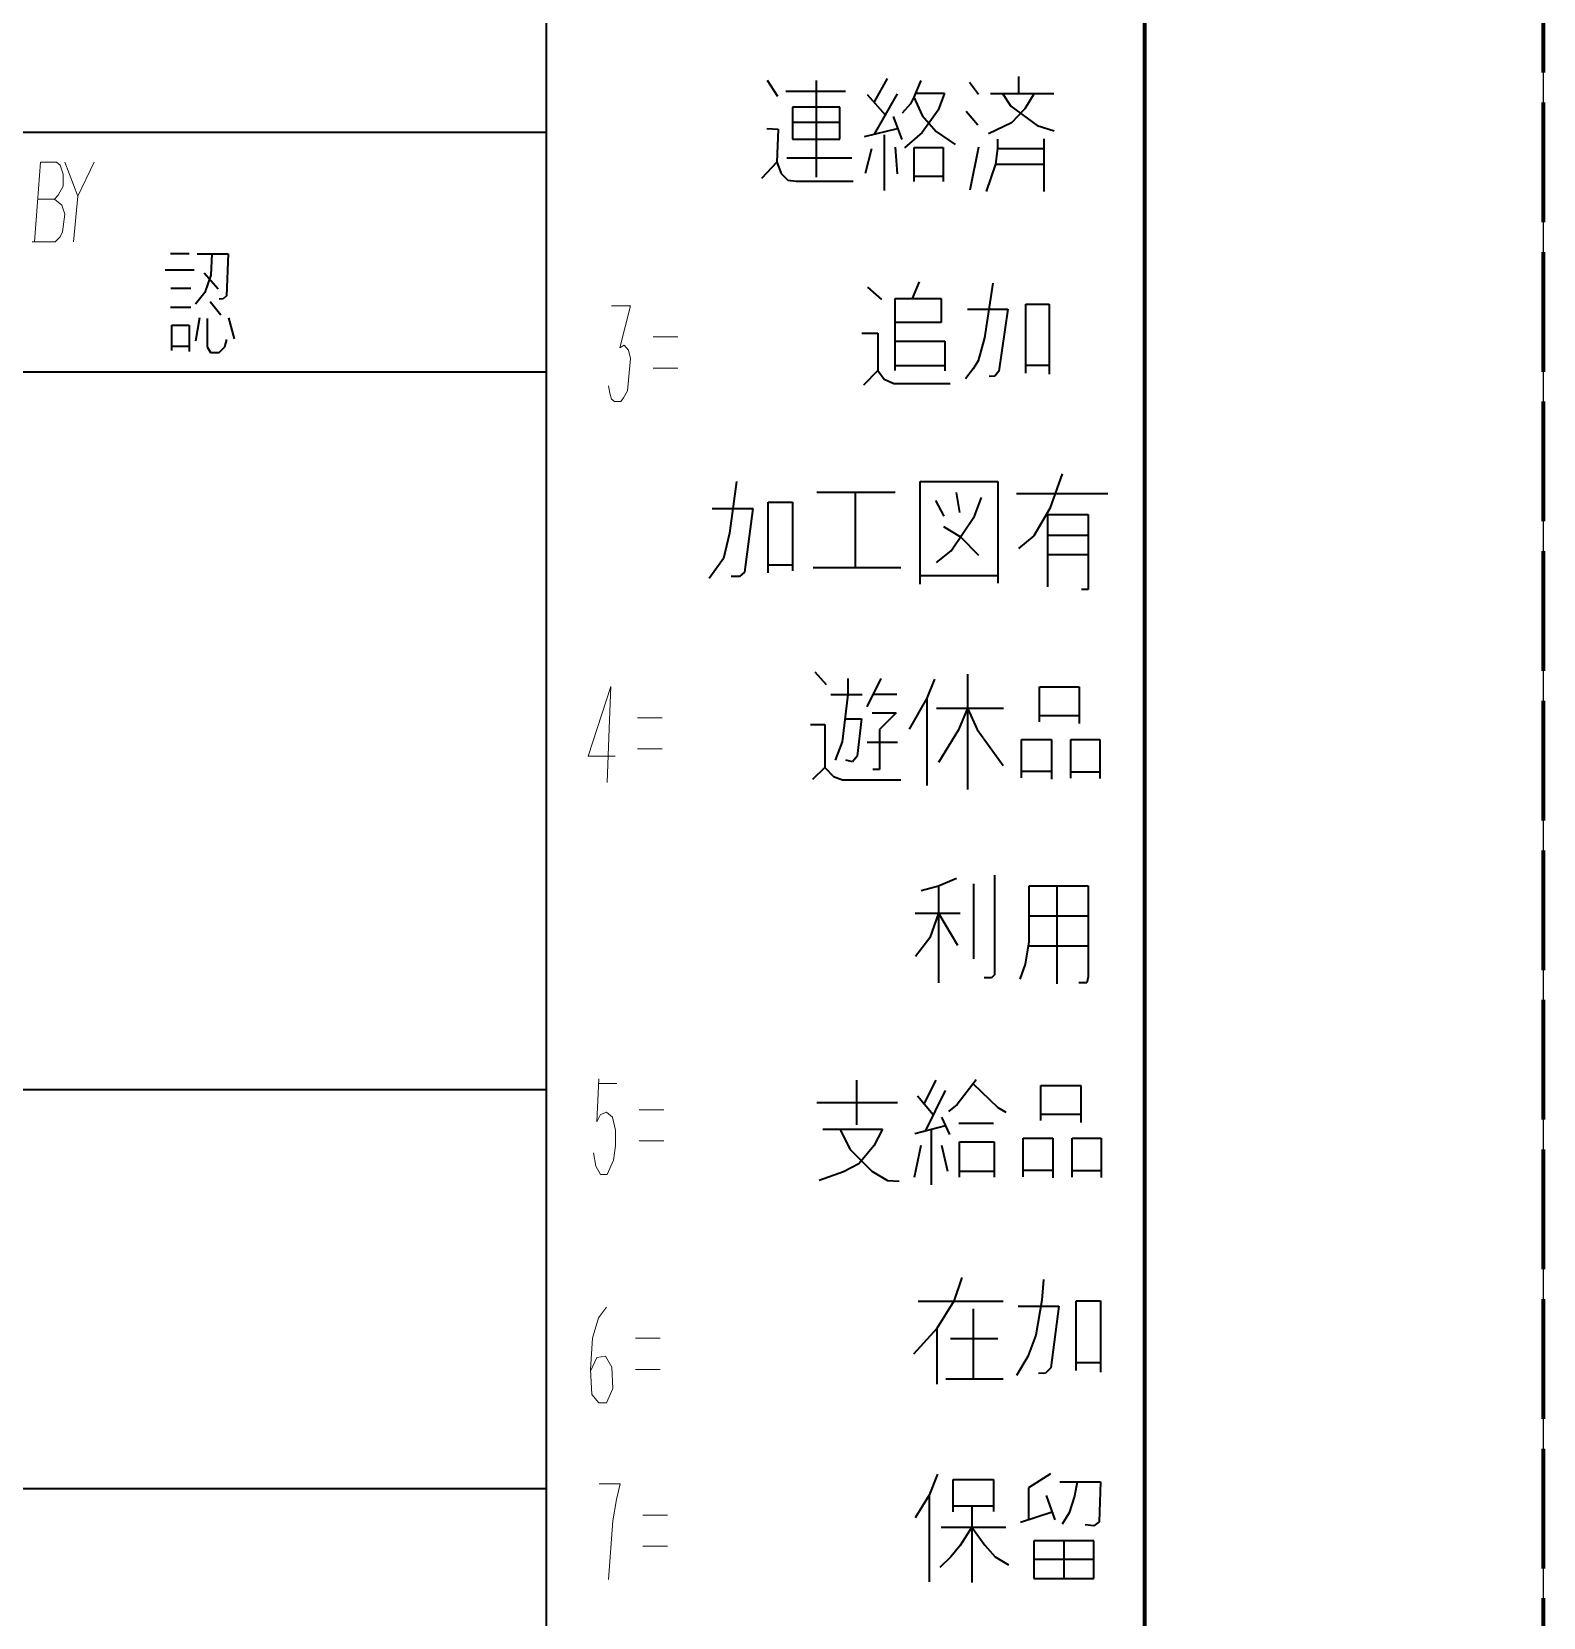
# Model space of a CAD drawing. Header units: millimetres. Extents: x 1333 to 104182, y -63985 to -5704.
# Drawn here: x 47513.88 to 47551.78, y -63889.8 to -63850.05 of the extents above; entities that cross this region are included whole.
import ezdxf

# ---------------------------------------------------------------- set-up
doc = ezdxf.new("R2010")
doc.units = ezdxf.units.MM
doc.header["$LTSCALE"] = 0.5
doc.linetypes.add('DASHED', pattern=[15, 12, -3])
for name, color, linetype in [('08', 1, 'Continuous'), ('11', 3, 'Continuous'), ('4虚线层', 2, 'DASHED')]:
    doc.layers.add(name, color=color, linetype=linetype)

# ---------------------------------------------------------------- blocks, each defined once
blk = doc.blocks.new('7725')
at = {"color": 7, "lineweight": 70}
blk.add_line((54356.08, -13869.043), (54356.08, -15017.043), dxfattribs=at)
at = {"color": 7, "lineweight": 35}
for p, q in [((54326.08, -14709.043), (54326.08, -15017.043)), ((54356.08, -14709.043), (54356.08, -15017.043)), ((54326.08, -14773.043), (54076.08, -14773.043)), ((54076.08, -14785.043), (54326.08, -14785.043)), ((54326.08, -14821.043), (54076.08, -14821.043)), ((54076.08, -14841.043), (54326.08, -14841.043))]:
    blk.add_line(p, q, dxfattribs=at)
at = {"color": 7, "lineweight": 35, "ltscale": 0.012115}
blk.add_line((54337.155, -14770.417), (54337.683, -14771.229), dxfattribs=at)
at = {"color": 7, "lineweight": 35, "ltscale": 0.060452}
blk.add_line((54339.613, -14770.442), (54339.613, -14775.279), dxfattribs=at)
at = {"color": 7, "lineweight": 35, "ltscale": 0.016808}
blk.add_line((54343.177, -14770.339), (54342.521, -14771.513), dxfattribs=at)
at = {"color": 7, "lineweight": 35, "ltscale": 0.011191}
blk.add_line((54344.863, -14770.442), (54344.516, -14771.268), dxfattribs=at)
at = {"color": 7, "lineweight": 35, "ltscale": 0.010736}
blk.add_line((54349.782, -14771.095), (54349.782, -14770.236), dxfattribs=at)
at = {"color": 7, "lineweight": 35, "ltscale": 0.037488}
blk.add_line((54338.094, -14770.971), (54341.093, -14770.971), dxfattribs=at)
at = {"color": 7, "lineweight": 35, "ltscale": 0.01723}
blk.add_line((54342.174, -14771.139), (54343.088, -14772.171), dxfattribs=at)
at = {"color": 7, "lineweight": 35, "ltscale": 0.029078}
blk.add_line((54343.679, -14771.113), (54342.534, -14773.138), dxfattribs=at)
at = {"color": 7, "lineweight": 35, "ltscale": 0.018176}
for p, q in [((54344.593, -14771.083), (54346.048, -14771.083)), ((54344.529, -14773.796), (54345.983, -14773.796)), ((54344.529, -14775.24), (54345.983, -14775.24))]:
    blk.add_line(p, q, dxfattribs=at)
at = {"color": 7, "lineweight": 35, "ltscale": 0.011223}
for p, q in [((54346.048, -14771.083), (54345.738, -14771.926)), ((54350.551, -14771.095), (54350.09, -14771.865))]:
    blk.add_line(p, q, dxfattribs=at)
at = {"color": 7, "lineweight": 35, "ltscale": 0.009411}
blk.add_line((54347.299, -14770.522), (54347.76, -14771.117), dxfattribs=at)
at = {"color": 7, "lineweight": 35, "ltscale": 0.039819}
blk.add_line((54348.353, -14771.095), (54351.539, -14771.095), dxfattribs=at)
at = {"color": 7, "lineweight": 35, "ltscale": 0.009538}
blk.add_line((54348.968, -14771.095), (54349.386, -14771.733), dxfattribs=at)
at = {"color": 7, "lineweight": 35, "ltscale": 0.020151}
for p, q in [((54338.429, -14771.771), (54338.429, -14773.383)), ((54340.797, -14773.383), (54340.797, -14771.771))]:
    blk.add_line(p, q, dxfattribs=at)
at = {"color": 7, "lineweight": 35, "ltscale": 0.02959}
for p, q in [((54340.797, -14771.771), (54338.429, -14771.771)), ((54340.797, -14772.544), (54338.429, -14772.544)), ((54338.429, -14773.383), (54340.797, -14773.383))]:
    blk.add_line(p, q, dxfattribs=at)
at = {"color": 7, "lineweight": 35, "ltscale": 0.007867}
blk.add_line((54344.348, -14771.616), (54343.924, -14772.08), dxfattribs=at)
at = {"color": 7, "lineweight": 35, "ltscale": 0.004832}
blk.add_line((54344.516, -14771.268), (54344.348, -14771.616), dxfattribs=at)
at = {"color": 7, "lineweight": 35, "ltscale": 0.012763}
blk.add_line((54344.516, -14771.268), (54344.941, -14772.196), dxfattribs=at)
at = {"color": 7, "lineweight": 35, "ltscale": 0.017303}
blk.add_line((54345.738, -14771.926), (54344.927, -14773.048), dxfattribs=at)
at = {"color": 7, "lineweight": 35, "ltscale": 0.011127}
blk.add_line((54347.145, -14771.975), (54347.717, -14772.658), dxfattribs=at)
at = {"color": 7, "lineweight": 35, "ltscale": 0.020452}
blk.add_line((54349.386, -14771.733), (54350.705, -14772.702), dxfattribs=at)
at = {"color": 7, "lineweight": 35, "ltscale": 0.012257}
blk.add_line((54350.09, -14771.865), (54349.408, -14772.57), dxfattribs=at)
at = {"color": 7, "lineweight": 35, "ltscale": 0.015353}
blk.add_line((54343.473, -14772.248), (54343.911, -14773.396), dxfattribs=at)
at = {"color": 7, "lineweight": 35, "ltscale": 0.013237}
blk.add_line((54344.941, -14772.196), (54345.635, -14772.996), dxfattribs=at)
at = {"color": 7, "lineweight": 35, "ltscale": 0.015852}
blk.add_line((54349.408, -14772.57), (54348.265, -14773.12), dxfattribs=at)
at = {"color": 7, "lineweight": 35, "ltscale": 0.011203}
blk.add_line((54350.705, -14772.702), (54351.561, -14772.966), dxfattribs=at)
at = {"color": 7, "lineweight": 35, "ltscale": 0.007087}
blk.add_line((54337.142, -14772.854), (54337.709, -14772.88), dxfattribs=at)
at = {"color": 7, "lineweight": 35, "ltscale": 0.02081}
blk.add_line((54337.709, -14772.88), (54337.644, -14774.543), dxfattribs=at)
at = {"color": 7, "lineweight": 35, "ltscale": 0.021142}
blk.add_line((54342.046, -14773.241), (54343.692, -14772.854), dxfattribs=at)
at = {"color": 7, "lineweight": 35, "ltscale": 0.034821}
blk.add_line((54343.036, -14773.164), (54343.036, -14775.949), dxfattribs=at)
at = {"color": 7, "lineweight": 35, "ltscale": 0.014493}
blk.add_line((54344.927, -14773.048), (54344.052, -14773.808), dxfattribs=at)
at = {"color": 7, "lineweight": 35, "ltscale": 0.014467}
blk.add_line((54345.635, -14772.996), (54346.588, -14773.654), dxfattribs=at)
at = {"color": 7, "lineweight": 35, "ltscale": 0.005811}
blk.add_line((54348.719, -14773.382), (54348.719, -14773.847), dxfattribs=at)
at = {"color": 7, "lineweight": 35, "ltscale": 0.033029}
blk.add_line((54351.034, -14773.363), (54351.034, -14776.005), dxfattribs=at)
at = {"color": 7, "lineweight": 35, "ltscale": 0.040857}
blk.add_line((54338.146, -14774.324), (54341.415, -14774.324), dxfattribs=at)
at = {"color": 7, "lineweight": 35, "ltscale": 0.015832}
blk.add_line((54342.392, -14773.873), (54342.071, -14775.098), dxfattribs=at)
at = {"color": 7, "lineweight": 35, "ltscale": 0.016815}
blk.add_line((54343.577, -14773.783), (54343.679, -14775.124), dxfattribs=at)
at = {"color": 7, "lineweight": 35, "ltscale": 0.021439}
for p, q in [((54344.529, -14775.511), (54344.529, -14773.796)), ((54345.983, -14773.796), (54345.983, -14775.511))]:
    blk.add_line(p, q, dxfattribs=at)
at = {"color": 7, "lineweight": 35, "ltscale": 0.027525}
blk.add_line((54347.343, -14775.917), (54347.783, -14773.759), dxfattribs=at)
at = {"color": 7, "lineweight": 35, "ltscale": 0.009989}
blk.add_line((54348.719, -14773.847), (54348.617, -14774.64), dxfattribs=at)
at = {"color": 7, "lineweight": 35, "ltscale": 0.028931}
blk.add_line((54348.719, -14773.847), (54351.034, -14773.847), dxfattribs=at)
at = {"color": 7, "lineweight": 35, "ltscale": 0.014014}
blk.add_line((54337.644, -14774.543), (54336.872, -14775.356), dxfattribs=at)
at = {"color": 7, "lineweight": 35, "ltscale": 0.007453}
blk.add_line((54337.644, -14774.543), (54337.863, -14775.098), dxfattribs=at)
at = {"color": 7, "lineweight": 35, "ltscale": 0.005915}
blk.add_line((54337.863, -14775.098), (54338.197, -14775.433), dxfattribs=at)
at = {"color": 7, "lineweight": 35, "ltscale": 0.0181}
blk.add_line((54348.617, -14774.64), (54348.135, -14776.005), dxfattribs=at)
at = {"color": 7, "lineweight": 35, "ltscale": 0.030212}
blk.add_line((54348.617, -14774.64), (54351.034, -14774.64), dxfattribs=at)
at = {"color": 7, "lineweight": 35, "ltscale": 0.005361}
blk.add_line((54338.197, -14775.433), (54338.623, -14775.485), dxfattribs=at)
at = {"color": 7, "lineweight": 35, "ltscale": 0.035547}
blk.add_line((54338.623, -14775.485), (54341.467, -14775.485), dxfattribs=at)
at = {"color": 7, "lineweight": 35, "ltscale": 0.011829}
blk.add_line((54307.237, -14779.111), (54308.183, -14779.111), dxfattribs=at)
at = {"color": 7, "lineweight": 35, "ltscale": 0.01936}
blk.add_line((54308.584, -14779.13), (54310.133, -14779.13), dxfattribs=at)
at = {"color": 7, "lineweight": 35, "ltscale": 0.013301}
blk.add_line((54309.31, -14779.13), (54309.262, -14780.193), dxfattribs=at)
at = {"color": 7, "lineweight": 35, "ltscale": 0.026356}
blk.add_line((54310.133, -14779.13), (54310.047, -14781.237), dxfattribs=at)
at = {"color": 7, "lineweight": 35, "ltscale": 0.01803}
blk.add_line((54306.979, -14779.925), (54308.422, -14779.925), dxfattribs=at)
at = {"color": 7, "lineweight": 35, "ltscale": 0.013477}
blk.add_line((54308.928, -14780.078), (54309.635, -14780.892), dxfattribs=at)
at = {"color": 7, "lineweight": 35, "ltscale": 0.011503}
blk.add_line((54309.262, -14780.193), (54308.967, -14781.064), dxfattribs=at)
at = {"color": 7, "lineweight": 35, "ltscale": 0.011326}
blk.add_line((54344.781, -14780.532), (54344.437, -14781.371), dxfattribs=at)
at = {"color": 7, "lineweight": 35, "ltscale": 0.034764}
blk.add_line((54348.472, -14780.594), (54348.054, -14783.344), dxfattribs=at)
at = {"color": 7, "lineweight": 35, "ltscale": 0.012549}
blk.add_line((54307.256, -14780.844), (54308.26, -14780.844), dxfattribs=at)
at = {"color": 7, "lineweight": 35, "ltscale": 0.009363}
blk.add_line((54308.967, -14781.064), (54308.498, -14781.648), dxfattribs=at)
at = {"color": 7, "lineweight": 35, "ltscale": 0.010799}
blk.add_line((54309.224, -14781.524), (54309.769, -14782.194), dxfattribs=at)
at = {"color": 7, "lineweight": 35, "ltscale": 0.002505}
blk.add_line((54309.884, -14781.39), (54309.683, -14781.399), dxfattribs=at)
at = {"color": 7, "lineweight": 35, "ltscale": 0.002798}
blk.add_line((54310.047, -14781.237), (54309.884, -14781.39), dxfattribs=at)
at = {"color": 7, "lineweight": 35, "ltscale": 0.01167}
blk.add_line((54342.198, -14780.804), (54342.899, -14781.42), dxfattribs=at)
at = {"color": 7, "lineweight": 35, "ltscale": 0.028906}
for p, q in [((54343.576, -14781.371), (54345.888, -14781.371)), ((54345.888, -14782.567), (54343.576, -14782.567))]:
    blk.add_line(p, q, dxfattribs=at)
at = {"color": 7, "lineweight": 35, "ltscale": 0.045157}
blk.add_line((54343.576, -14784.983), (54343.576, -14781.371), dxfattribs=at)
at = {"color": 7, "lineweight": 35, "ltscale": 0.014951}
blk.add_line((54345.888, -14781.371), (54345.888, -14782.567), dxfattribs=at)
at = {"color": 7, "lineweight": 35, "ltscale": 0.012781}
blk.add_line((54307.237, -14781.811), (54308.26, -14781.811), dxfattribs=at)
at = {"color": 7, "lineweight": 35, "ltscale": 0.014818}
blk.add_line((54308.699, -14782.338), (54308.498, -14783.506), dxfattribs=at)
at = {"color": 7, "lineweight": 35, "ltscale": 0.017834}
blk.add_line((54309.081, -14782.367), (54309.081, -14783.793), dxfattribs=at)
at = {"color": 7, "lineweight": 35, "ltscale": 0.013793}
blk.add_line((54310.141, -14782.338), (54310.437, -14783.401), dxfattribs=at)
at = {"color": 7, "lineweight": 35, "ltscale": 0.02522}
blk.add_line((54347.205, -14781.913), (54349.222, -14781.913), dxfattribs=at)
at = {"color": 7, "lineweight": 35, "ltscale": 0.039231}
blk.add_line((54349.222, -14781.913), (54348.78, -14785.021), dxfattribs=at)
at = {"color": 7, "lineweight": 35, "ltscale": 0.014624}
for p, q in [((54350.133, -14781.655), (54351.302, -14781.655)), ((54351.302, -14784.737), (54350.133, -14784.737))]:
    blk.add_line(p, q, dxfattribs=at)
at = {"color": 7, "lineweight": 35, "ltscale": 0.043307}
blk.add_line((54350.133, -14785.119), (54350.133, -14781.655), dxfattribs=at)
at = {"color": 7, "lineweight": 35, "ltscale": 0.043768}
blk.add_line((54351.302, -14781.655), (54351.302, -14785.156), dxfattribs=at)
at = {"color": 7, "lineweight": 35, "ltscale": 0.010999}
for p, q in [((54307.303, -14782.711), (54308.183, -14782.711)), ((54307.303, -14783.765), (54308.183, -14783.765))]:
    blk.add_line(p, q, dxfattribs=at)
at = {"color": 7, "lineweight": 35, "ltscale": 0.015799}
blk.add_line((54307.303, -14783.975), (54307.303, -14782.711), dxfattribs=at)
at = {"color": 7, "lineweight": 35, "ltscale": 0.016516}
blk.add_line((54308.183, -14782.711), (54308.183, -14784.033), dxfattribs=at)
at = {"color": 7, "lineweight": 35, "ltscale": 0.009998}
blk.add_line((54341.915, -14783.109), (54342.715, -14783.109), dxfattribs=at)
at = {"color": 7, "lineweight": 35, "ltscale": 0.023425}
blk.add_line((54342.715, -14783.109), (54342.715, -14784.983), dxfattribs=at)
at = {"color": 7, "lineweight": 35, "ltscale": 0.00408}
blk.add_line((54309.081, -14783.793), (54309.244, -14784.076), dxfattribs=at)
at = {"color": 7, "lineweight": 35, "ltscale": 0.005028}
blk.add_line((54309.683, -14784.076), (54309.968, -14783.792), dxfattribs=at)
at = {"color": 7, "lineweight": 35, "ltscale": 0.004708}
blk.add_line((54309.968, -14783.792), (54310.065, -14783.428), dxfattribs=at)
at = {"color": 7, "lineweight": 35, "ltscale": 0.031213}
for p, q in [((54343.576, -14783.504), (54346.073, -14783.504)), ((54343.576, -14784.725), (54346.073, -14784.725))]:
    blk.add_line(p, q, dxfattribs=at)
at = {"color": 7, "lineweight": 35, "ltscale": 0.018649}
blk.add_line((54346.073, -14783.504), (54346.073, -14784.996), dxfattribs=at)
at = {"color": 7, "lineweight": 35, "ltscale": 0.014994}
blk.add_line((54348.054, -14783.344), (54347.746, -14784.503), dxfattribs=at)
at = {"color": 7, "lineweight": 35, "ltscale": 0.005493}
blk.add_line((54309.244, -14784.076), (54309.683, -14784.076), dxfattribs=at)
at = {"color": 7, "lineweight": 35, "ltscale": 0.005891}
blk.add_line((54347.746, -14784.503), (54347.488, -14784.897), dxfattribs=at)
at = {"color": 7, "lineweight": 35, "ltscale": 0.012846}
blk.add_line((54342.715, -14784.983), (54341.988, -14785.71), dxfattribs=at)
at = {"color": 7, "lineweight": 35, "ltscale": 0.006719}
blk.add_line((54342.715, -14784.983), (54343.035, -14785.415), dxfattribs=at)
at = {"color": 7, "lineweight": 35, "ltscale": 0.006604}
blk.add_line((54343.035, -14785.415), (54343.514, -14785.637), dxfattribs=at)
at = {"color": 7, "lineweight": 35, "ltscale": 0.00791}
blk.add_line((54347.488, -14784.897), (54347.107, -14785.403), dxfattribs=at)
at = {"color": 7, "lineweight": 35, "ltscale": 0.00369}
blk.add_line((54348.583, -14785.267), (54348.288, -14785.279), dxfattribs=at)
at = {"color": 7, "lineweight": 35, "ltscale": 0.003947}
blk.add_line((54348.78, -14785.021), (54348.583, -14785.267), dxfattribs=at)
at = {"color": 7, "lineweight": 35, "ltscale": 0.035364}
blk.add_line((54343.514, -14785.637), (54346.343, -14785.637), dxfattribs=at)
at = {"color": 7, "lineweight": 35, "ltscale": 0.023103}
blk.add_line((54351.947, -14790.161), (54351.328, -14791.902), dxfattribs=at)
at = {"color": 7, "lineweight": 35, "ltscale": 0.032837}
blk.add_line((54335.629, -14790.541), (54335.269, -14793.144), dxfattribs=at)
at = {"color": 7, "lineweight": 35, "ltscale": 0.04917}
blk.add_line((54339.644, -14791.082), (54343.578, -14791.082), dxfattribs=at)
at = {"color": 7, "lineweight": 35, "ltscale": 0.04729}
blk.add_line((54341.581, -14791.082), (54341.581, -14794.865), dxfattribs=at)
at = {"color": 7, "lineweight": 35, "ltscale": 0.064307}
blk.add_line((54344.837, -14795.686), (54344.837, -14790.541), dxfattribs=at)
at = {"color": 7, "lineweight": 35, "ltscale": 0.048694}
for p, q in [((54344.837, -14790.541), (54348.732, -14790.541)), ((54344.837, -14795.265), (54348.732, -14795.265))]:
    blk.add_line(p, q, dxfattribs=at)
at = {"color": 7, "lineweight": 35, "ltscale": 0.012709}
blk.add_line((54346.635, -14791.102), (54346.814, -14792.103), dxfattribs=at)
at = {"color": 7, "lineweight": 35, "ltscale": 0.063806}
blk.add_line((54348.732, -14790.541), (54348.732, -14795.646), dxfattribs=at)
at = {"color": 7, "lineweight": 35, "ltscale": 0.025464}
for p, q in [((54334.411, -14791.902), (54336.448, -14791.902)), ((54351.228, -14792.203), (54353.265, -14792.203)), ((54351.228, -14793.244), (54353.265, -14793.244)), ((54351.228, -14794.204), (54353.265, -14794.204))]:
    blk.add_line(p, q, dxfattribs=at)
at = {"color": 7, "lineweight": 35, "ltscale": 0.040129}
blk.add_line((54336.448, -14791.902), (54336.029, -14795.085), dxfattribs=at)
at = {"color": 7, "lineweight": 35, "ltscale": 0.04429}
blk.add_line((54337.207, -14795.125), (54337.207, -14791.582), dxfattribs=at)
at = {"color": 7, "lineweight": 35, "ltscale": 0.015234}
for p, q in [((54337.207, -14791.582), (54338.426, -14791.582)), ((54337.207, -14794.725), (54338.426, -14794.725))]:
    blk.add_line(p, q, dxfattribs=at)
at = {"color": 7, "lineweight": 35, "ltscale": 0.043039}
blk.add_line((54338.426, -14791.582), (54338.426, -14795.025), dxfattribs=at)
at = {"color": 7, "lineweight": 35, "ltscale": 0.011082}
blk.add_line((54345.595, -14791.502), (54346.015, -14792.283), dxfattribs=at)
at = {"color": 7, "lineweight": 35, "ltscale": 0.012587}
blk.add_line((54347.553, -14792.283), (54347.913, -14791.342), dxfattribs=at)
at = {"color": 7, "lineweight": 35, "ltscale": 0.057166}
blk.add_line((54349.671, -14791.142), (54354.244, -14791.142), dxfattribs=at)
at = {"color": 7, "lineweight": 35, "ltscale": 0.01973}
blk.add_line((54351.328, -14791.902), (54350.529, -14793.264), dxfattribs=at)
at = {"color": 7, "lineweight": 35, "ltscale": 0.02615}
blk.add_line((54346.394, -14794.024), (54347.553, -14792.283), dxfattribs=at)
at = {"color": 7, "lineweight": 35, "ltscale": 0.045288}
blk.add_line((54351.228, -14795.826), (54351.228, -14792.203), dxfattribs=at)
at = {"color": 7, "lineweight": 35, "ltscale": 0.04704}
blk.add_line((54353.265, -14792.203), (54353.265, -14795.966), dxfattribs=at)
at = {"color": 7, "lineweight": 35, "ltscale": 0.016199}
blk.add_line((54335.269, -14793.144), (54334.97, -14794.405), dxfattribs=at)
at = {"color": 7, "lineweight": 35, "ltscale": 0.012621}
blk.add_line((54345.996, -14792.803), (54346.859, -14793.327), dxfattribs=at)
at = {"color": 7, "lineweight": 35, "ltscale": 0.016009}
blk.add_line((54346.859, -14793.327), (54347.753, -14794.244), dxfattribs=at)
at = {"color": 7, "lineweight": 35, "ltscale": 0.012411}
blk.add_line((54350.529, -14793.264), (54349.77, -14793.904), dxfattribs=at)
at = {"color": 7, "lineweight": 35, "ltscale": 0.01174}
blk.add_line((54345.656, -14794.605), (54346.394, -14794.024), dxfattribs=at)
at = {"color": 7, "lineweight": 35, "ltscale": 0.015411}
blk.add_line((54334.97, -14794.405), (54334.251, -14795.406), dxfattribs=at)
at = {"color": 7, "lineweight": 35, "ltscale": 0.004257}
blk.add_line((54336.029, -14795.085), (54335.769, -14795.305), dxfattribs=at)
at = {"color": 7, "lineweight": 35, "ltscale": 0.054932}
blk.add_line((54339.464, -14794.865), (54343.858, -14794.865), dxfattribs=at)
at = {"color": 7, "lineweight": 35, "ltscale": 0.005249}
blk.add_line((54335.769, -14795.305), (54335.349, -14795.305), dxfattribs=at)
at = {"color": 7, "lineweight": 35, "ltscale": 0.004248}
blk.add_line((54353.265, -14795.966), (54352.926, -14795.966), dxfattribs=at)
at = {"color": 7, "lineweight": 35, "ltscale": 0.010826}
blk.add_line((54339.545, -14800.081), (54340.127, -14800.722), dxfattribs=at)
at = {"color": 7, "lineweight": 35, "ltscale": 0.009961}
blk.add_line((54341.213, -14800.431), (54341.213, -14801.228), dxfattribs=at)
at = {"color": 7, "lineweight": 35, "ltscale": 0.019765}
blk.add_line((54342.861, -14800.431), (54342.163, -14801.85), dxfattribs=at)
at = {"color": 7, "lineweight": 35, "ltscale": 0.012853}
blk.add_line((54345.556, -14800.45), (54345.169, -14801.403), dxfattribs=at)
at = {"color": 7, "lineweight": 35, "ltscale": 0.072397}
blk.add_line((54347.205, -14800.198), (54347.205, -14805.99), dxfattribs=at)
at = {"color": 7, "lineweight": 35, "ltscale": 0.019629}
blk.add_line((54340.359, -14801.228), (54341.929, -14801.228), dxfattribs=at)
at = {"color": 7, "lineweight": 35, "ltscale": 0.029861}
blk.add_line((54341.213, -14801.228), (54340.922, -14803.599), dxfattribs=at)
at = {"color": 7, "lineweight": 35, "ltscale": 0.014697}
blk.add_line((54342.48, -14801.203), (54343.656, -14801.203), dxfattribs=at)
at = {"color": 7, "lineweight": 35, "ltscale": 0.022409}
blk.add_line((54345.169, -14801.403), (54344.276, -14802.958), dxfattribs=at)
at = {"color": 7, "lineweight": 35, "ltscale": 0.054904}
blk.add_line((54345.169, -14801.403), (54345.169, -14805.795), dxfattribs=at)
at = {"color": 7, "lineweight": 35, "ltscale": 0.021866}
for p, q in [((54350.812, -14802.588), (54350.812, -14800.839)), ((54350.888, -14822.584), (54350.888, -14820.835))]:
    blk.add_line(p, q, dxfattribs=at)
at = {"color": 7, "lineweight": 35, "ltscale": 0.024963}
for p, q in [((54350.812, -14800.839), (54352.809, -14800.839)), ((54350.812, -14802.277), (54352.809, -14802.277)), ((54350.888, -14820.835), (54352.885, -14820.835)), ((54350.888, -14822.273), (54352.885, -14822.273))]:
    blk.add_line(p, q, dxfattribs=at)
at = {"color": 7, "lineweight": 35, "ltscale": 0.02308}
for p, q in [((54352.809, -14800.839), (54352.809, -14802.686)), ((54352.885, -14820.835), (54352.885, -14822.681))]:
    blk.add_line(p, q, dxfattribs=at)
at = {"color": 7, "lineweight": 35, "ltscale": 0.015027}
blk.add_line((54342.434, -14802.141), (54343.636, -14802.141), dxfattribs=at)
at = {"color": 7, "lineweight": 35, "ltscale": 0.014931}
blk.add_line((54343.636, -14802.141), (54342.792, -14802.986), dxfattribs=at)
at = {"color": 7, "lineweight": 35, "ltscale": 0.041943}
blk.add_line((54345.653, -14801.908), (54349.009, -14801.908), dxfattribs=at)
at = {"color": 7, "lineweight": 35, "ltscale": 0.014704}
blk.add_line((54347.205, -14801.908), (54346.759, -14802.996), dxfattribs=at)
at = {"color": 7, "lineweight": 35, "ltscale": 0.014671}
blk.add_line((54347.205, -14801.908), (54347.689, -14802.977), dxfattribs=at)
at = {"color": 7, "lineweight": 35, "ltscale": 0.008972}
blk.add_line((54339.331, -14802.724), (54340.049, -14802.724), dxfattribs=at)
at = {"color": 7, "lineweight": 35, "ltscale": 0.026965}
blk.add_line((54340.049, -14802.724), (54340.049, -14804.882), dxfattribs=at)
at = {"color": 7, "lineweight": 35, "ltscale": 0.010352}
blk.add_line((54341.063, -14802.443), (54341.891, -14802.443), dxfattribs=at)
at = {"color": 7, "lineweight": 35, "ltscale": 0.023586}
blk.add_line((54341.891, -14802.443), (54341.677, -14804.318), dxfattribs=at)
at = {"color": 7, "lineweight": 35, "ltscale": 0.024911}
blk.add_line((54342.792, -14802.986), (54342.792, -14804.979), dxfattribs=at)
at = {"color": 7, "lineweight": 35, "ltscale": 0.023989}
blk.add_line((54346.759, -14802.996), (54345.75, -14804.629), dxfattribs=at)
at = {"color": 7, "lineweight": 35, "ltscale": 0.027828}
blk.add_line((54347.689, -14802.977), (54348.989, -14804.784), dxfattribs=at)
at = {"color": 7, "lineweight": 35, "ltscale": 0.012227}
blk.add_line((54340.922, -14803.599), (54340.572, -14804.512), dxfattribs=at)
at = {"color": 7, "lineweight": 35, "ltscale": 0.018921}
blk.add_line((54342.181, -14803.618), (54343.695, -14803.618), dxfattribs=at)
at = {"color": 7, "lineweight": 35, "ltscale": 0.018665}
for p, q in [((54349.92, -14803.482), (54351.413, -14803.482)), ((54349.92, -14805.076), (54351.413, -14805.076))]:
    blk.add_line(p, q, dxfattribs=at)
at = {"color": 7, "lineweight": 35, "ltscale": 0.024051}
for p, q in [((54349.92, -14805.407), (54349.92, -14803.482)), ((54349.996, -14825.402), (54349.996, -14823.478))]:
    blk.add_line(p, q, dxfattribs=at)
at = {"color": 7, "lineweight": 35, "ltscale": 0.02478}
for p, q in [((54351.413, -14803.482), (54351.413, -14805.465)), ((54351.49, -14823.478), (54351.49, -14825.46))]:
    blk.add_line(p, q, dxfattribs=at)
at = {"color": 7, "lineweight": 35, "ltscale": 0.018188}
for p, q in [((54352.383, -14803.482), (54353.838, -14803.482)), ((54352.383, -14805.095), (54353.838, -14805.095)), ((54352.459, -14823.478), (54353.914, -14823.478)), ((54352.459, -14825.091), (54353.914, -14825.091))]:
    blk.add_line(p, q, dxfattribs=at)
at = {"color": 7, "lineweight": 35, "ltscale": 0.024292}
blk.add_line((54352.383, -14805.426), (54352.383, -14803.482), dxfattribs=at)
at = {"color": 7, "lineweight": 35, "ltscale": 0.024536}
for p, q in [((54353.838, -14803.482), (54353.838, -14805.445)), ((54353.914, -14823.478), (54353.914, -14825.441))]:
    blk.add_line(p, q, dxfattribs=at)
at = {"color": 7, "lineweight": 35, "ltscale": 0.004399}
blk.add_line((54341.445, -14804.61), (54341.105, -14804.518), dxfattribs=at)
at = {"color": 7, "lineweight": 35, "ltscale": 0.00466}
blk.add_line((54341.677, -14804.318), (54341.445, -14804.61), dxfattribs=at)
at = {"color": 7, "lineweight": 35, "ltscale": 0.010809}
blk.add_line((54340.049, -14804.882), (54339.437, -14805.493), dxfattribs=at)
at = {"color": 7, "lineweight": 35, "ltscale": 0.007896}
blk.add_line((54340.049, -14804.882), (54340.495, -14805.329), dxfattribs=at)
at = {"color": 7, "lineweight": 35, "ltscale": 0.005992}
blk.add_line((54340.495, -14805.329), (54340.941, -14805.504), dxfattribs=at)
at = {"color": 7, "lineweight": 35, "ltscale": 0.004236}
blk.add_line((54342.792, -14804.979), (54342.453, -14804.979), dxfattribs=at)
at = {"color": 7, "lineweight": 35, "ltscale": 0.036597}
blk.add_line((54340.941, -14805.504), (54343.869, -14805.504), dxfattribs=at)
at = {"color": 7, "lineweight": 35, "ltscale": 0.011218}
blk.add_line((54345.75, -14810.83), (54344.886, -14811.075), dxfattribs=at)
at = {"color": 7, "lineweight": 35, "ltscale": 0.012213}
blk.add_line((54346.652, -14810.455), (54345.75, -14810.83), dxfattribs=at)
at = {"color": 7, "lineweight": 35, "ltscale": 0.060556}
blk.add_line((54345.75, -14810.83), (54345.75, -14815.675), dxfattribs=at)
at = {"color": 7, "lineweight": 35, "ltscale": 0.046832}
blk.add_line((54347.503, -14810.727), (54347.503, -14814.473), dxfattribs=at)
at = {"color": 7, "lineweight": 35, "ltscale": 0.062335}
blk.add_line((54348.56, -14810.287), (54348.56, -14815.274), dxfattribs=at)
at = {"color": 7, "lineweight": 35, "ltscale": 0.03504}
blk.add_line((54350.301, -14813.62), (54350.301, -14810.817), dxfattribs=at)
at = {"color": 7, "lineweight": 35, "ltscale": 0.037061}
for p, q in [((54350.301, -14810.817), (54353.265, -14810.817)), ((54350.301, -14812.316), (54353.265, -14812.316))]:
    blk.add_line(p, q, dxfattribs=at)
at = {"color": 7, "lineweight": 35, "ltscale": 0.061365}
blk.add_line((54351.679, -14810.817), (54351.679, -14815.726), dxfattribs=at)
at = {"color": 7, "lineweight": 35, "ltscale": 0.057004}
blk.add_line((54353.265, -14810.817), (54353.265, -14815.377), dxfattribs=at)
at = {"color": 7, "lineweight": 35, "ltscale": 0.028357}
blk.add_line((54344.577, -14812.187), (54346.845, -14812.187), dxfattribs=at)
at = {"color": 7, "lineweight": 35, "ltscale": 0.016443}
blk.add_line((54345.75, -14812.187), (54345.311, -14813.427), dxfattribs=at)
at = {"color": 7, "lineweight": 35, "ltscale": 0.023444}
blk.add_line((54345.75, -14812.187), (54346.704, -14813.801), dxfattribs=at)
at = {"color": 7, "lineweight": 35, "ltscale": 0.01462}
blk.add_line((54345.311, -14813.427), (54344.602, -14814.357), dxfattribs=at)
at = {"color": 7, "lineweight": 35, "ltscale": 0.014231}
blk.add_line((54350.12, -14814.744), (54350.301, -14813.62), dxfattribs=at)
at = {"color": 7, "lineweight": 35, "ltscale": 0.037476}
blk.add_line((54350.267, -14813.829), (54353.265, -14813.829), dxfattribs=at)
at = {"color": 7, "lineweight": 35, "ltscale": 0.01011}
blk.add_line((54349.849, -14815.507), (54350.12, -14814.744), dxfattribs=at)
at = {"color": 7, "lineweight": 35, "ltscale": 0.004504}
blk.add_line((54348.405, -14815.429), (54348.045, -14815.429), dxfattribs=at)
at = {"color": 7, "lineweight": 35, "ltscale": 0.002741}
blk.add_line((54348.56, -14815.274), (54348.405, -14815.429), dxfattribs=at)
at = {"color": 7, "lineweight": 35, "ltscale": 0.004956}
blk.add_line((54353.184, -14815.68), (54352.788, -14815.68), dxfattribs=at)
at = {"color": 7, "lineweight": 35, "ltscale": 0.00392}
blk.add_line((54353.265, -14815.377), (54353.184, -14815.68), dxfattribs=at)
at = {"color": 7, "lineweight": 35, "ltscale": 0.028043}
blk.add_line((54341.643, -14820.56), (54341.643, -14822.803), dxfattribs=at)
at = {"color": 7, "lineweight": 35, "ltscale": 0.016178}
blk.add_line((54345.615, -14820.56), (54345.037, -14821.718), dxfattribs=at)
at = {"color": 7, "lineweight": 35, "ltscale": 0.028404}
blk.add_line((54346.087, -14821.086), (54345.082, -14823.124), dxfattribs=at)
at = {"color": 7, "lineweight": 35, "ltscale": 0.019601}
blk.add_line((54347.64, -14820.547), (54346.682, -14821.789), dxfattribs=at)
at = {"color": 7, "lineweight": 35, "ltscale": 0.021538}
blk.add_line((54347.492, -14820.74), (54348.727, -14821.941), dxfattribs=at)
at = {"color": 7, "lineweight": 35, "ltscale": 0.050537}
blk.add_line((54339.658, -14821.682), (54343.701, -14821.682), dxfattribs=at)
at = {"color": 7, "lineweight": 35, "ltscale": 0.015153}
blk.add_line((54344.695, -14821.355), (54345.478, -14822.281), dxfattribs=at)
at = {"color": 7, "lineweight": 35, "ltscale": 0.006966}
blk.add_line((54346.682, -14821.789), (54346.25, -14822.14), dxfattribs=at)
at = {"color": 7, "lineweight": 35, "ltscale": 0.005766}
blk.add_line((54348.727, -14821.941), (54349.125, -14822.175), dxfattribs=at)
at = {"color": 7, "lineweight": 35, "ltscale": 0.019919}
blk.add_line((54344.567, -14823.229), (54346.11, -14822.831), dxfattribs=at)
at = {"color": 7, "lineweight": 35, "ltscale": 0.011858}
blk.add_line((54345.911, -14822.421), (54346.297, -14823.288), dxfattribs=at)
at = {"color": 7, "lineweight": 35, "ltscale": 0.021765}
for p, q in [((54346.764, -14822.726), (54348.506, -14822.726)), ((54346.8, -14823.651), (54348.541, -14823.651)), ((54346.8, -14825.127), (54348.541, -14825.127))]:
    blk.add_line(p, q, dxfattribs=at)
at = {"color": 7, "lineweight": 35, "ltscale": 0.037451}
blk.add_line((54339.947, -14823.021), (54342.943, -14823.021), dxfattribs=at)
at = {"color": 7, "lineweight": 35, "ltscale": 0.01415}
blk.add_line((54340.813, -14823.021), (54341.318, -14824.034), dxfattribs=at)
at = {"color": 7, "lineweight": 35, "ltscale": 0.011731}
blk.add_line((54342.943, -14823.021), (54342.51, -14823.853), dxfattribs=at)
at = {"color": 7, "lineweight": 35, "ltscale": 0.034985}
blk.add_line((54345.382, -14823.019), (54345.385, -14825.818), dxfattribs=at)
at = {"color": 7, "lineweight": 35, "ltscale": 0.022253}
blk.add_line((54346.8, -14825.431), (54346.8, -14823.651), dxfattribs=at)
at = {"color": 7, "lineweight": 35, "ltscale": 0.022107}
blk.add_line((54348.541, -14823.651), (54348.541, -14825.419), dxfattribs=at)
at = {"color": 7, "lineweight": 35, "ltscale": 0.018677}
for p, q in [((54349.996, -14823.478), (54351.49, -14823.478)), ((54349.996, -14825.072), (54351.49, -14825.072))]:
    blk.add_line(p, q, dxfattribs=at)
at = {"color": 7, "lineweight": 35, "ltscale": 0.024295}
blk.add_line((54352.459, -14825.422), (54352.459, -14823.478), dxfattribs=at)
at = {"color": 7, "lineweight": 35, "ltscale": 0.019175}
blk.add_line((54341.318, -14824.034), (54342.402, -14825.119), dxfattribs=at)
at = {"color": 7, "lineweight": 35, "ltscale": 0.01475}
blk.add_line((54342.51, -14823.853), (54341.752, -14824.758), dxfattribs=at)
at = {"color": 7, "lineweight": 35, "ltscale": 0.020469}
blk.add_line((54344.859, -14823.838), (54344.532, -14825.443), dxfattribs=at)
at = {"color": 7, "lineweight": 35, "ltscale": 0.016831}
blk.add_line((54345.899, -14823.815), (54346.203, -14825.127), dxfattribs=at)
at = {"color": 7, "lineweight": 35, "ltscale": 0.016288}
blk.add_line((54340.994, -14825.156), (54339.765, -14825.59), dxfattribs=at)
at = {"color": 7, "lineweight": 35, "ltscale": 0.010699}
blk.add_line((54341.752, -14824.758), (54340.994, -14825.156), dxfattribs=at)
at = {"color": 7, "lineweight": 35, "ltscale": 0.011536}
blk.add_line((54342.402, -14825.119), (54343.196, -14825.59), dxfattribs=at)
at = {"color": 7, "lineweight": 35, "ltscale": 0.007228}
blk.add_line((54343.196, -14825.59), (54343.773, -14825.626), dxfattribs=at)
at = {"color": 7, "lineweight": 35, "ltscale": 0.015561}
blk.add_line((54346.917, -14830.459), (54346.516, -14831.638), dxfattribs=at)
at = {"color": 7, "lineweight": 35, "ltscale": 0.012956}
blk.add_line((54351.015, -14830.557), (54350.93, -14831.59), dxfattribs=at)
at = {"color": 7, "lineweight": 35, "ltscale": 0.053345}
blk.add_line((54344.734, -14831.638), (54349.002, -14831.638), dxfattribs=at)
at = {"color": 7, "lineweight": 35, "ltscale": 0.020177}
blk.add_line((54346.516, -14831.638), (54345.668, -14833.011), dxfattribs=at)
at = {"color": 7, "lineweight": 35, "ltscale": 0.022349}
blk.add_line((54350.93, -14831.59), (54350.627, -14833.352), dxfattribs=at)
at = {"color": 7, "lineweight": 35, "ltscale": 0.043744}
blk.add_line((54352.664, -14835.125), (54352.664, -14831.626), dxfattribs=at)
at = {"color": 7, "lineweight": 35, "ltscale": 0.015161}
for p, q in [((54352.664, -14831.626), (54353.877, -14831.626)), ((54352.664, -14834.725), (54353.877, -14834.725))]:
    blk.add_line(p, q, dxfattribs=at)
at = {"color": 7, "lineweight": 35, "ltscale": 0.044656}
blk.add_line((54353.877, -14831.626), (54353.877, -14835.198), dxfattribs=at)
at = {"color": 7, "lineweight": 35, "ltscale": 0.0439}
blk.add_line((54347.486, -14832.027), (54347.486, -14835.539), dxfattribs=at)
at = {"color": 7, "lineweight": 35, "ltscale": 0.02561}
blk.add_line((54349.742, -14831.893), (54351.791, -14831.893), dxfattribs=at)
at = {"color": 7, "lineweight": 35, "ltscale": 0.038923}
blk.add_line((54351.791, -14831.893), (54351.379, -14834.98), dxfattribs=at)
at = {"color": 7, "lineweight": 35, "ltscale": 0.0218}
blk.add_line((54345.668, -14833.011), (54344.492, -14834.299), dxfattribs=at)
at = {"color": 7, "lineweight": 35, "ltscale": 0.034937}
blk.add_line((54345.668, -14833.011), (54345.668, -14835.806), dxfattribs=at)
at = {"color": 7, "lineweight": 35, "ltscale": 0.0297}
blk.add_line((54346.347, -14833.521), (54348.723, -14833.521), dxfattribs=at)
at = {"color": 7, "lineweight": 35, "ltscale": 0.014218}
blk.add_line((54350.627, -14833.352), (54350.239, -14834.421), dxfattribs=at)
at = {"color": 7, "lineweight": 35, "ltscale": 0.013903}
blk.add_line((54350.239, -14834.421), (54349.657, -14835.369), dxfattribs=at)
at = {"color": 7, "lineweight": 35, "ltscale": 0.03606}
blk.add_line((54346.117, -14835.539), (54349.002, -14835.539), dxfattribs=at)
at = {"color": 7, "lineweight": 35, "ltscale": 0.004544}
blk.add_line((54351.124, -14835.259), (54350.76, -14835.271), dxfattribs=at)
at = {"color": 7, "lineweight": 35, "ltscale": 0.004729}
blk.add_line((54351.379, -14834.98), (54351.124, -14835.259), dxfattribs=at)
at = {"color": 7, "lineweight": 35, "ltscale": 0.014284}
blk.add_line((54345.7, -14840.311), (54345.289, -14841.377), dxfattribs=at)
at = {"color": 7, "lineweight": 35, "ltscale": 0.016324}
blk.add_line((54351.371, -14840.298), (54350.27, -14841.001), dxfattribs=at)
at = {"color": 7, "lineweight": 35, "ltscale": 0.025244}
for p, q in [((54346.486, -14840.589), (54348.506, -14840.589)), ((54346.486, -14841.898), (54348.506, -14841.898))]:
    blk.add_line(p, q, dxfattribs=at)
at = {"color": 7, "lineweight": 35, "ltscale": 0.020297}
blk.add_line((54346.486, -14842.213), (54346.486, -14840.589), dxfattribs=at)
at = {"color": 7, "lineweight": 35, "ltscale": 0.019995}
blk.add_line((54348.506, -14840.589), (54348.506, -14842.189), dxfattribs=at)
at = {"color": 7, "lineweight": 35, "ltscale": 0.019843}
blk.add_line((54350.27, -14841.001), (54350.27, -14842.589), dxfattribs=at)
at = {"color": 7, "lineweight": 35, "ltscale": 0.025391}
blk.add_line((54351.843, -14840.698), (54353.874, -14840.698), dxfattribs=at)
at = {"color": 7, "lineweight": 35, "ltscale": 0.009239}
blk.add_line((54352.713, -14840.698), (54352.58, -14841.425), dxfattribs=at)
at = {"color": 7, "lineweight": 35, "ltscale": 0.02516}
blk.add_line((54353.874, -14840.698), (54353.802, -14842.71), dxfattribs=at)
at = {"color": 7, "lineweight": 35, "ltscale": 0.016669}
blk.add_line((54345.289, -14841.377), (54344.576, -14842.504), dxfattribs=at)
at = {"color": 7, "lineweight": 35, "ltscale": 0.054227}
blk.add_line((54345.289, -14841.377), (54345.289, -14845.715), dxfattribs=at)
at = {"color": 7, "lineweight": 35, "ltscale": 0.048166}
blk.add_line((54347.429, -14841.898), (54347.429, -14845.751), dxfattribs=at)
at = {"color": 7, "lineweight": 35, "ltscale": 0.016095}
blk.add_line((54351.153, -14841.389), (54351.589, -14842.601), dxfattribs=at)
at = {"color": 7, "lineweight": 35, "ltscale": 0.011012}
blk.add_line((54352.58, -14841.425), (54352.302, -14842.261), dxfattribs=at)
at = {"color": 7, "lineweight": 35, "ltscale": 0.020797}
blk.add_line((54349.872, -14842.722), (54351.456, -14842.213), dxfattribs=at)
at = {"color": 7, "lineweight": 35, "ltscale": 0.008364}
blk.add_line((54352.302, -14842.261), (54351.951, -14842.831), dxfattribs=at)
at = {"color": 7, "lineweight": 35, "ltscale": 0.003993}
blk.add_line((54353.802, -14842.71), (54353.548, -14842.904), dxfattribs=at)
at = {"color": 7, "lineweight": 35, "ltscale": 0.040662}
blk.add_line((54345.882, -14842.976), (54349.135, -14842.976), dxfattribs=at)
at = {"color": 7, "lineweight": 35, "ltscale": 0.01369}
blk.add_line((54347.429, -14842.976), (54346.837, -14843.897), dxfattribs=at)
at = {"color": 7, "lineweight": 35, "ltscale": 0.0139}
blk.add_line((54347.429, -14842.976), (54348.07, -14843.885), dxfattribs=at)
at = {"color": 7, "lineweight": 35, "ltscale": 0.005636}
blk.add_line((54353.548, -14842.904), (54353.099, -14842.855), dxfattribs=at)
at = {"color": 7, "lineweight": 35, "ltscale": 0.009127}
blk.add_line((54346.837, -14843.897), (54346.365, -14844.455), dxfattribs=at)
at = {"color": 7, "lineweight": 35, "ltscale": 0.009748}
blk.add_line((54348.07, -14843.885), (54348.59, -14844.467), dxfattribs=at)
at = {"color": 7, "lineweight": 35, "ltscale": 0.023477}
for p, q in [((54350.537, -14843.667), (54350.537, -14845.545)), ((54352.036, -14843.667), (54352.036, -14845.545)), ((54353.548, -14845.545), (54353.548, -14843.667))]:
    blk.add_line(p, q, dxfattribs=at)
at = {"color": 7, "lineweight": 35, "ltscale": 0.037634}
for p, q in [((54353.548, -14843.667), (54350.537, -14843.667)), ((54350.537, -14844.588), (54353.548, -14844.588)), ((54350.537, -14845.545), (54353.548, -14845.545))]:
    blk.add_line(p, q, dxfattribs=at)
at = {"color": 7, "lineweight": 35, "ltscale": 0.009629}
blk.add_line((54346.365, -14844.455), (54345.821, -14845), dxfattribs=at)
at = {"color": 7, "lineweight": 35, "ltscale": 0.009837}
blk.add_line((54348.59, -14844.467), (54349.267, -14844.867), dxfattribs=at)
at = {"color": 3}
blk.add_lwpolyline([(52694.08, -13849.043), (54376.08, -13849.043), (54376.08, -15037.043), (52694.08, -15037.043)], close=True, dxfattribs=at)
at = {"color": 7, "lineweight": 13}
for points in [[(54300.31, -14778.536), (54301.455, -14778.536), (54301.714, -14778.286), (54301.825, -14778.036), (54301.936, -14777.136), (54301.788, -14776.686), (54301.419, -14776.386), (54301.603, -14776.186), (54301.862, -14775.736), (54301.862, -14775.136), (54301.714, -14774.686), (54301.529, -14774.536), (54300.717, -14774.536), (54300.569, -14776.536), (54300.421, -14778.536)], [(54301.936, -14774.536), (54302.601, -14776.236), (54302.379, -14778.536)], [(54302.601, -14776.236), (54303.414, -14774.536)], [(54301.419, -14776.386), (54300.569, -14776.386)], [(54329.212, -14785.756), (54329.266, -14786.116), (54329.347, -14786.416), (54329.508, -14786.536), (54329.83, -14786.536), (54329.965, -14786.356), (54330.153, -14785.996), (54330.314, -14784.376), (54330.207, -14783.956), (54329.992, -14783.716), (54329.777, -14783.836), (54330.314, -14781.736), (54329.347, -14781.736)], [(54331.443, -14783.296), (54332.68, -14783.296)], [(54331.443, -14784.856), (54332.68, -14784.856)], [(54329.131, -14805.631), (54329.239, -14802.931), (54329.319, -14800.831), (54328.19, -14804.311), (54329.534, -14804.311)], [(54330.663, -14802.391), (54331.9, -14802.391)], [(54330.663, -14803.951), (54331.9, -14803.951)], [(54328.459, -14824.21), (54328.566, -14824.869), (54328.808, -14825.289), (54329.131, -14825.289), (54329.453, -14824.569), (54329.561, -14823.85), (54329.561, -14823.069), (54329.4, -14822.41), (54329.104, -14822.17), (54328.808, -14822.289), (54328.62, -14822.649), (54328.728, -14820.49)], [(54328.728, -14820.729), (54329.615, -14820.729)], [(54330.744, -14822.05), (54331.98, -14822.05)], [(54330.744, -14823.61), (54331.98, -14823.61)], [(54329.103, -14831.945), (54328.7, -14832.485), (54328.404, -14833.505), (54328.297, -14835.065), (54328.377, -14836.325), (54328.727, -14836.745), (54329.103, -14836.745), (54329.426, -14836.025), (54329.372, -14834.945), (54329.049, -14834.405), (54328.619, -14834.465), (54328.323, -14835.125)], [(54330.555, -14833.505), (54331.791, -14833.505)], [(54330.555, -14835.065), (54331.791, -14835.065)], [(54329.199, -14845.606), (54329.414, -14842.666), (54329.603, -14841.586), (54329.791, -14840.806), (54328.742, -14840.806)], [(54330.92, -14842.366), (54332.156, -14842.366)], [(54330.92, -14843.926), (54332.156, -14843.926)]]:
    blk.add_lwpolyline(points, dxfattribs=at)
at = {"layer": '11'}
blk.add_lwpolyline([(52694.08, -13849.043), (54376.08, -13849.043), (54376.08, -15037.043), (52694.08, -15037.043)], close=True, dxfattribs=at)
blk = doc.blocks.new('A$C0C1E3B5D')
at = {"color": 7, "lineweight": 70}
blk.add_line((1682, 1188), (1682, 0), dxfattribs=at)
at = {"layer": '08', "color": 3}
blk.add_blockref('7725', (-52694.08, 15037.043), dxfattribs=at)

msp = doc.modelspace()

# ---------------------------------------------------------------- block references
at = {"layer": '4虚线层', "color": 3, "xscale": 0.5, "yscale": 0.5, "zscale": 0.5}
msp.add_blockref('A$C0C1E3B5D', (46710.775, -63984.579), dxfattribs=at)

doc.saveas('drawing.dxf')
